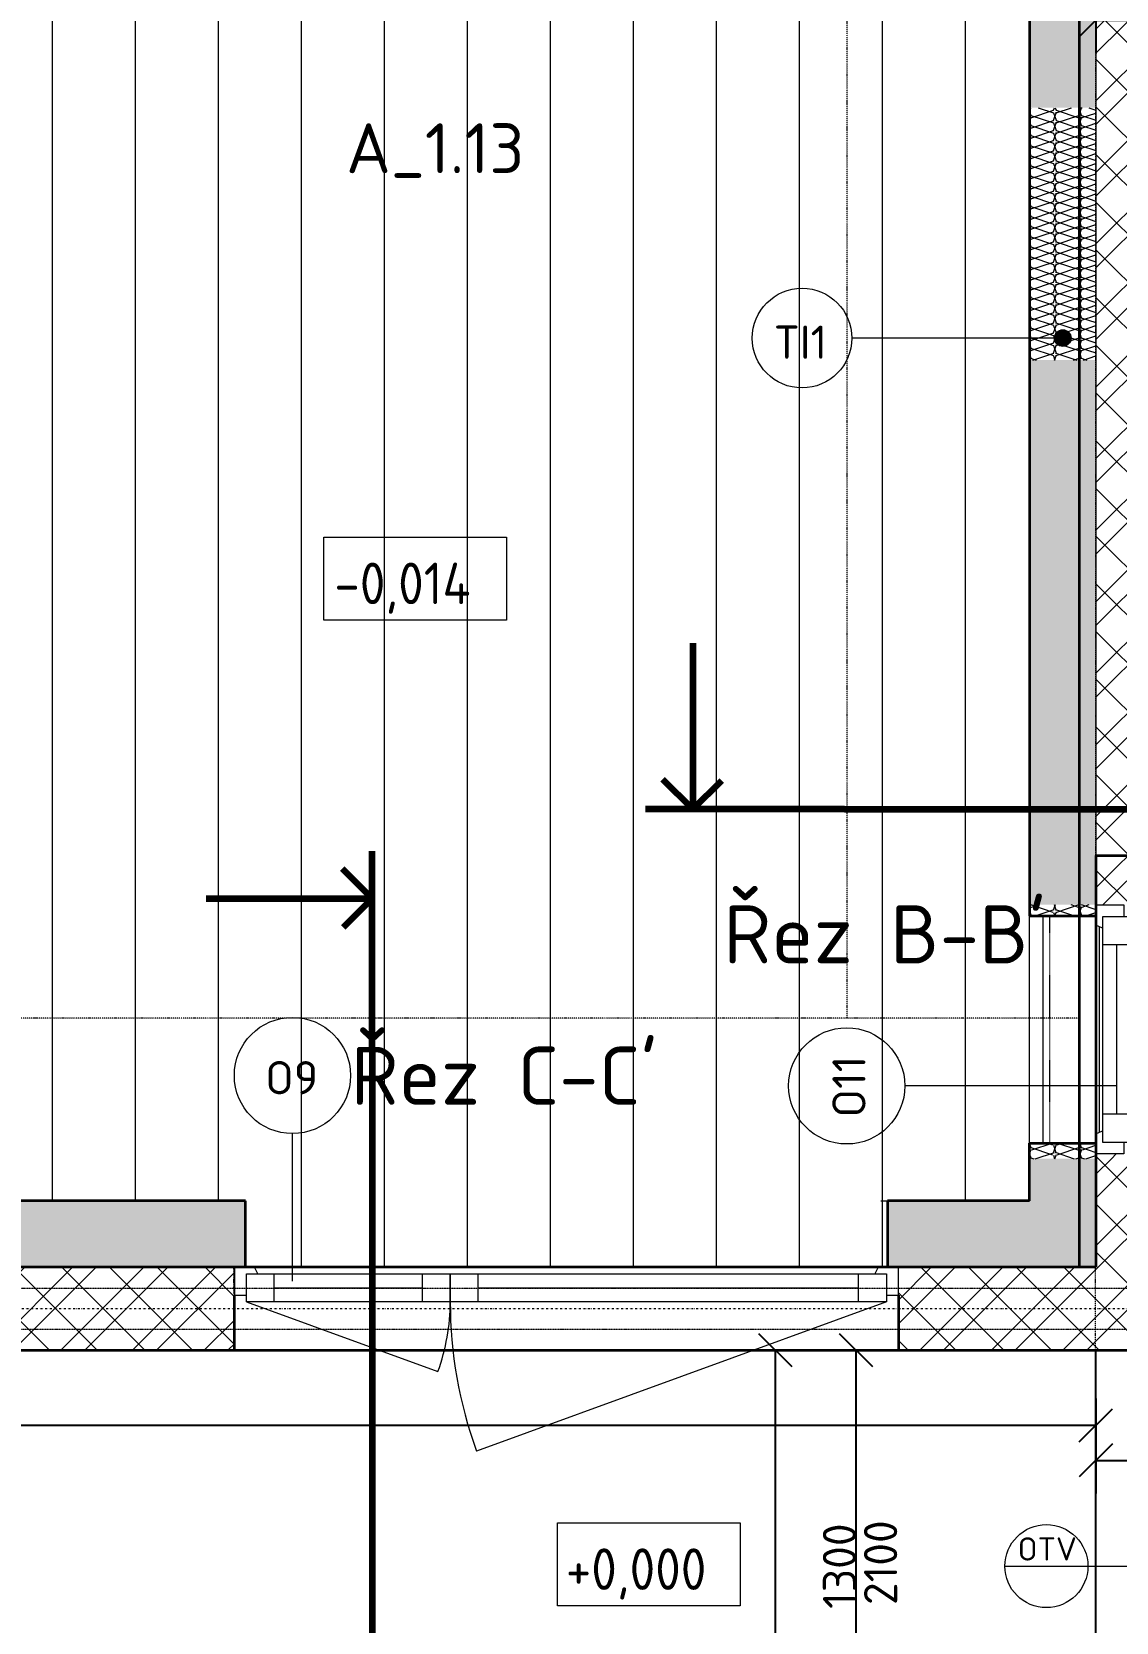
# Model space of a CAD drawing. Extents: x 43000 to 200282, y 3579 to 63943.
# Drawn here: x 50851 to 54116, y 16109 to 20899 of the extents above; entities that cross this region are included whole.
import ezdxf

# ---------------------------------------------------------------- set-up
doc = ezdxf.new("R2010")
doc.units = 0
doc.header["$MEASUREMENT"] = 0
for name, pattern in [('Bodkočiarkovaná 3mm', [5, 3, -1, 0, -1]), ('Bodkočiarkovaná 6mm', [14, 6, -4, 0, -4]), ('ciarkovana 1_5mm', [3, 1.5, -1.5]), ('Nad rovinou rezu _viditeľná hrana_', [6, 3, -1.5, 0, -1.5]), ('Čiarkovaná rez', [11, 7, -2, 0, -2])]:
    doc.linetypes.add(name, pattern=pattern)
doc.layers.get('Defpoints').update_dxf_attribs({"color": 242, "linetype": 'CONTINUOUS'})
for name, color, linetype, lineweight in [('0-1', 7, 'CONTINUOUS', 5), ('Common Edges', 7, 'CONTINUOUS', 18), ('Dimensions', 7, 'CONTINUOUS', 9), ('Door Tags', 7, 'CONTINUOUS', 9), ('Floors', 7, 'CONTINUOUS', 18), ('Frame_Mullion', 7, 'CONTINUOUS', 18), ('Generic Models', 7, 'CONTINUOUS', 9), ('Grids-1', 7, 'Bodkočiarkovaná 6mm', 9), ('Medium Lines', 7, 'CONTINUOUS', 18), ('Room Tags', 7, 'CONTINUOUS', 9), ('Sections', 7, 'CONTINUOUS', 9), ('Sections-1', 7, 'Čiarkovaná rez', 100), ('Sections-2', 7, 'CONTINUOUS', 100), ('Spot Elevations', 7, 'CONTINUOUS', 9), ('Wall Tags', 7, 'CONTINUOUS', 9), ('Walls', 7, 'CONTINUOUS', 18), ('Walls-2', 7, 'CONTINUOUS', 35), ('Walls-3', 7, 'CONTINUOUS', 35), ('Window Tags', 7, 'CONTINUOUS', 9), ('Windows', 7, 'CONTINUOUS', 18)]:
    doc.layers.add(name, color=color, linetype=linetype, lineweight=lineweight)
for name, color, linetype, lineweight, true_color in [('_Hidden Lines_', 7, 'CONTINUOUS', 9, 0xc0c0c0), ('_Hidden Lines_-1', 9, 'ciarkovana 1_5mm', 18, 0x808080), ('Cut Pattern-1', 7, 'CONTINUOUS', 9, 0x787878), ('Cut Pattern-2', 9, 'CONTINUOUS', 9, 0x808080), ('Detail Items-1', 7, 'CONTINUOUS', 9, 0xb7ccd2), ('Floors-1', 7, 'Nad rovinou rezu _viditeľná hrana_', 9, 0x666666), ('Nad rovinou rezu-1', 7, 'Bodkočiarkovaná 3mm', 9, 0xc0c0c0), ('Roofs-1', 7, 'Nad rovinou rezu _viditeľná hrana_', 9, 0x666666), ('Surface Pattern-1', 7, 'CONTINUOUS', 9, 0xc0c0c0), ('Walls-1', 7, 'Nad rovinou rezu _viditeľná hrana_', 9, 0x666666)]:
    doc.layers.add(name, color=color, linetype=linetype, lineweight=lineweight, true_color=true_color)
doc.layers.add('koty', color=7, linetype='CONTINUOUS')
doc.styles.add('ISOCPEUR_1', font='isocpeur.ttf', dxfattribs={"width": 0.9, "height": 100})
doc.styles.add('ISOCPEUR_2', font='isocpeur.ttf', dxfattribs={"height": 100})
doc.styles.add('ISOCPEUR_5', font='isocpeur.ttf', dxfattribs={"height": 150})
doc.styles.add('ISOCPEUR_6', font='isocpeur.ttf', dxfattribs={"height": 125})
doc.styles.add('ISOCPEUR_B', font='', dxfattribs={"height": 175})
doc.styles.add('ISOCPEUR_B_1', font='', dxfattribs={"height": 150})
doc.styles.get('ISOCPEUR_B').set_extended_font_data('ISOCPEUR', bold=True)
doc.styles.get('ISOCPEUR_B_1').set_extended_font_data('ISOCPEUR', bold=True)
doc.dimstyles.new('CS_Priebežná_-_2_0_mm__stavbárska_čiarka_čERVENA', dxfattribs={"dimscale": 304.8, "dimtxt": 99.598118, "dimasz": 0.328084, "dimexe": 0.328084, "dimexo": 0.0625, "dimgap": 0, "dimtad": 1, "dimdec": 0, "dimrnd": 5, "dimzin": 0, "dimdsep": 46, "dimtxsty": 'ISOCPEUR_2', "dimblk1": 'OBLIQUE', "dimblk2": 'OBLIQUE', "dimsah": 1, "dimcen": 0.09, "dimazin": 0, "dimtfac": 1, "dimtdec": 4, "dimtix": 1, "dimtmove": 0, "dimatfit": 3, "dimfxl": 0.328084, "dimfxlon": 1, "dimtvp": 1, "dimtolj": 1, "dimtzin": 0, "dimarcsym": 2})
doc.dimstyles.new('CS_Priebežná_-_2_0_mm__stavbárska_čiarka_čERVENA_1', dxfattribs={"dimscale": 304.8, "dimtxt": 99.598118, "dimasz": 0.328084, "dimexe": 0.328084, "dimexo": 0.0625, "dimgap": 0, "dimtad": 1, "dimdec": 0, "dimrnd": 5, "dimzin": 0, "dimdsep": 46, "dimtxsty": 'ISOCPEUR_2', "dimblk1": 'OBLIQUE', "dimblk2": 'OBLIQUE', "dimsah": 1, "dimcen": 0.09, "dimazin": 0, "dimtfac": 1, "dimtdec": 4, "dimtix": 1, "dimtmove": 2, "dimatfit": 3, "dimfxl": 0.328084, "dimfxlon": 1, "dimtvp": 1, "dimtolj": 1, "dimtzin": 0, "dimarcsym": 2})
pattern_1 = [(45, (55662.63, 12599.48), (-107.763, 107.763), []), (45, (55734.47, 12599.48), (-107.763, 107.763), []), (135, (55662.63, 12599.48), (-71.84205, -71.84205), [])]

# ---------------------------------------------------------------- blocks, each defined once
blk = doc.blocks.new('VOJTEK_2026_STAT_v2_IFC_export_rvt-1-PODLAHA 1NP')
at = {"layer": 'Walls'}
for p, q in [((-4140.9, 4577.8), (-2263, 4577.8)), ((-2203.3, 4327.8), (-4203.3, 4327.8)), ((-1608.3, 3027.8), (-1608.3, 4327.8))]:
    blk.add_line(p, q, dxfattribs=at)
at = {"layer": 'Walls-1'}
for p, q in [((-1608.3, 8632.8), (-1608.3, 8070.4)), ((-1608.3, 8070.4), (-1608.3, 7310.4)), ((-1608.3, 7310.4), (-1608.3, 5670.4)), ((-1608.3, 4922.8), (-1608.3, 4904.9)), ((-1608.3, 4922.8), (-1607.4, 4922.8)), ((-1608.3, 4327.8), (-1608.3, 4904.9)), ((-4203.3, 4577.8), (-5423.3, 4577.8)), ((-4203.3, 4327.8), (-4203.3, 4577.8)), ((-1608.3, 4577.8), (-2202, 4577.8)), ((-1608.3, 4327.8), (-1608.3, 4577.8)), ((-2203.3, 4493.9), (-2203.3, 4327.8)), ((-5423.3, 4327.8), (-4203.3, 4327.8)), ((-2203.3, 4327.8), (-1608.3, 4327.8)), ((-1608.3, 4327.8), (-1607.4, 4327.8))]:
    blk.add_line(p, q, dxfattribs=at)
blk = doc.blocks.new('Okno 1-krídlové - 750_870-6615750-PODLAHA 1NP')
at = {"layer": '_Hidden Lines_'}
blk.add_line((-339, -21), (298.1, 210.9), dxfattribs=at)
blk.add_arc((-339, -21), 678, 360, 20, dxfattribs=at)
at = {"layer": 'Frame_Mullion'}
blk.add_line((314, -125), (-314, -125), dxfattribs=at)
at = {"layer": 'Windows'}
for p, q in [((-375, -41), (-339, -41)), ((-375, -125), (-375, -41)), ((339, -21), (-339, -21)), ((-339, -21), (-339, -41)), ((-339, -41), (-339, -105)), ((-255, -21), (-255, -105)), ((255, -21), (255, -105)), ((339, -41), (339, -21)), ((339, -41), (375, -41)), ((339, -105), (339, -41)), ((375, -41), (375, -125)), ((-255, -63), (255, -63)), ((-314, -125), (-375, -125)), ((-339, -105), (-305, -105)), ((-305, -105), (-314, -125)), ((-305, -105), (305, -105)), ((305, -105), (339, -105)), ((314, -125), (305, -105)), ((375, -125), (314, -125))]:
    blk.add_line(p, q, dxfattribs=at)
blk = doc.blocks.new('Okno 2-krídlové - 2000x2400-6322767-PODLAHA 1NP')
at = {"layer": '_Hidden Lines_'}
for p, q in [((-964, 21), (-387, -189)), ((964, 21), (-270.8, -428.4))]:
    blk.add_line(p, q, dxfattribs=at)
for centre, radius, start, end in [((-964, 21), 614, 340, 0), ((964, 21), 1314, 180, 200)]:
    blk.add_arc(centre, radius, start, end, dxfattribs=at)
at = {"layer": 'Frame_Mullion'}
for p, q in [((-939, 125), (-1000, 125)), ((-1000, 125), (-1000, 41)), ((-964, 41), (-964, 105)), ((-964, 105), (-929, 105)), ((-929, 105), (-939, 125)), ((939, 125), (-939, 125)), ((939, 125), (929, 105)), ((929, 105), (964, 105)), ((1000, 125), (939, 125)), ((964, 105), (964, 41)), ((1000, 41), (1000, 125)), ((-1000, 41), (-964, 41)), ((964, 41), (1000, 41))]:
    blk.add_line(p, q, dxfattribs=at)
at = {"layer": 'Windows'}
for p, q in [((-929, 105), (-350, 105)), ((-880, 21), (-880, 105)), ((-434, 21), (-434, 105)), ((-350, 105), (-350, 21)), ((-350, 105), (929, 105)), ((-350, 21), (-350, 105)), ((-266, 21), (-266, 105)), ((880, 21), (880, 105)), ((-880, 63), (-434, 63)), ((-266, 63), (880, 63)), ((-964, 21), (-964, 41)), ((-350, 21), (-964, 21)), ((964, 21), (-350, 21)), ((964, 41), (964, 21))]:
    blk.add_line(p, q, dxfattribs=at)
blk = doc.blocks.new('Door-Opening - 1300 x 2100-6599965-PODLAHA 1NP')
at = {"layer": 'Detail Items-1'}
for p, q in [((641.8, 125), (-658.2, 125)), ((-658.2, -125), (641.8, -125))]:
    blk.add_line(p, q, dxfattribs=at)
at = {"layer": 'Medium Lines'}
for p, q in [((-658.2, 125), (-658.2, -125)), ((641.8, -125), (641.8, 125))]:
    blk.add_line(p, q, dxfattribs=at)
blk = doc.blocks.new('CS_Nosnik obdlznikovy1 - 125x125-6510460-PODLAHA 1NP')
at = {"layer": 'Nad rovinou rezu-1'}
for p, q in [((-875, 62.5), (7138.5, 62.5)), ((7138.5, -62.5), (-875, -62.5))]:
    blk.add_line(p, q, dxfattribs=at)
blk = doc.blocks.new('FP_1-PODLAHA 1NP')
at = {"layer": 'Surface Pattern-1'}
for p, q in [((-4000.3, 4577.9), (-4000.3, 4727.9)), ((-3750.3, 4577.9), (-3750.3, 4727.9)), ((-3500.3, 4577.9), (-3500.3, 4727.9)), ((-3250.3, 4577.9), (-3250.3, 4727.9)), ((-3000.3, 4577.9), (-3000.3, 4727.9)), ((-2750.3, 4577.9), (-2750.3, 4727.9)), ((-2500.3, 4577.9), (-2500.3, 4727.9)), ((-2250.3, 4577.9), (-2250.3, 4727.9))]:
    blk.add_line(p, q, dxfattribs=at)
blk = doc.blocks.new('FP_2-PODLAHA 1NP')
at = {"layer": 'Surface Pattern-1'}
for p, q in [((-4750, 4777.9), (-4750, 11082.6)), ((-4500, 4777.9), (-4500, 11082.6)), ((-4250, 4777.9), (-4250, 11082.6)), ((-4000, 4728), (-4000, 11082.6)), ((-3750, 4728), (-3750, 11082.6)), ((-3500, 4728), (-3500, 11082.6)), ((-3250, 4728), (-3250, 11082.6)), ((-3000, 4728), (-3000, 11082.6)), ((-2750, 4728), (-2750, 11082.6)), ((-2500, 4728), (-2500, 11082.6)), ((-2250, 4728), (-2250, 11082.6)), ((-2000, 4777.9), (-2000, 11082.6))]:
    blk.add_line(p, q, dxfattribs=at)
blk = doc.blocks.new('Parapet-vonkajsi - Parapet-vonkajsi-6615986-PODLAHA 1NP')
at = {"layer": '_Hidden Lines_-1'}
blk.add_line((-342, -150), (342, -150), dxfattribs=at)
at = {"layer": 'Generic Models'}
for p, q in [((-309.5, 0), (309.5, 0)), ((314, -10), (-314, -10)), ((-314, -10), (314, -10)), ((-342, -170), (342, -170))]:
    blk.add_line(p, q, dxfattribs=at)
blk = doc.blocks.new('Section - Názov pohladu vlavo-25017-PODLAHA 1NP')
at = {"layer": 'Sections-2'}
for p, q in [((0, 0), (-12, 0)), ((-9.143, 0), (-10.939, -1.797)), ((-9.143, 0), (-7.399, -1.744)), ((-9.143, -10), (-9.143, 0))]:
    blk.add_line(p, q, dxfattribs=at)
blk = doc.blocks.new('Spot Elevations - Vyskova kota v podoryse-6586667-PODLAHA 1NP')
at = {"layer": 'Spot Elevations'}
for p, q in [((-5.5, 0), (-5.5, 5)), ((-5.5, 5), (5.5, 5)), ((5.5, 5), (5.5, 0)), ((5.5, 0), (-5.5, 0))]:
    blk.add_line(p, q, dxfattribs=at)
blk = doc.blocks.new('Popis okna1 - Popis okna-4947703-PODLAHA 1NP')
at = {"layer": 'Window Tags'}
blk.add_circle((0, 0), 3.5, dxfattribs=at)
blk = doc.blocks.new('_Oblique')
at = {"layer": 'koty', "color": 0, "lineweight": -2}
blk.add_line((-0.5, -0.5), (0.5, 0.5), dxfattribs=at)
blk = doc.blocks.new('*D369')
at = {"layer": 'Defpoints', "color": 0, "transparency": 16777216}
for p in [(46619.8, 16801.6), (54055.2, 16801.6), (54055.2, 16701.6)]:
    blk.add_point(p, dxfattribs=at)
at = {"layer": 'Dimensions', "color": 0, "lineweight": -2, "transparency": 16777216}
for p, q in [((46619.8, 16782.5), (46619.8, 16601.6)), ((54055.2, 16782.5), (54055.2, 16601.6)), ((46619.8, 16701.6), (54055.2, 16701.6))]:
    blk.add_line(p, q, dxfattribs=at)
at = {"layer": 'Dimensions', "color": 0, "lineweight": -2, "transparency": 16777216, "xscale": 100, "yscale": 100, "zscale": 100, "rotation": 180}
blk.add_blockref('_Oblique', (46619.8, 16701.6), dxfattribs=at)
at = {"layer": 'Dimensions', "color": 0, "lineweight": -2, "transparency": 16777216, "xscale": 100, "yscale": 100, "zscale": 100}
blk.add_blockref('_Oblique', (54055.2, 16701.6), dxfattribs=at)
at = {"layer": 'Dimensions', "color": 0, "transparency": 16777216, "insert": (50337.5, 16751.6), "char_height": 100, "width": 351.658, "attachment_point": 5, "style": 'ISOCPEUR_2'}
blk.add_mtext('\\A1;7435', dxfattribs=at)
blk = doc.blocks.new('*D370')
at = {"layer": 'Defpoints', "color": 0, "transparency": 16777216}
for p in [(54055.2, 16801.6), (54305.2, 16801.6), (54305.2, 16595.9)]:
    blk.add_point(p, dxfattribs=at)
at = {"layer": 'Dimensions', "color": 0, "lineweight": -2, "transparency": 16777216}
for p, q in [((54055.2, 16782.5), (54055.2, 16495.9)), ((54305.2, 16782.5), (54305.2, 16495.9)), ((54055.2, 16595.9), (54305.2, 16595.9))]:
    blk.add_line(p, q, dxfattribs=at)
at = {"layer": 'Dimensions', "color": 0, "lineweight": -2, "transparency": 16777216, "xscale": 100, "yscale": 100, "zscale": 100, "rotation": 180}
blk.add_blockref('_Oblique', (54055.2, 16595.9), dxfattribs=at)
at = {"layer": 'Dimensions', "color": 0, "lineweight": -2, "transparency": 16777216, "xscale": 100, "yscale": 100, "zscale": 100}
blk.add_blockref('_Oblique', (54305.2, 16595.9), dxfattribs=at)
at = {"layer": 'Dimensions', "color": 0, "transparency": 16777216, "insert": (54372.7, 16662.6), "char_height": 100, "width": 255.124, "attachment_point": 1, "line_spacing_factor": 1.149209, "style": 'ISOCPEUR_2'}
blk.add_mtext('\\A1;250', dxfattribs=at)
blk = doc.blocks.new('*D372')
at = {"layer": 'Defpoints', "color": 0, "transparency": 16777216}
for p in [(52990, 16927.4), (53090, 16927.4), (52990, 10979.2)]:
    blk.add_point(p, dxfattribs=at)
at = {"layer": 'Dimensions', "color": 0, "lineweight": -2, "transparency": 16777216}
for p, q in [((53009, 16927.4), (53190, 16927.4)), ((53090, 10979.2), (53090, 16927.4)), ((53009, 10979.2), (53190, 10979.2))]:
    blk.add_line(p, q, dxfattribs=at)
at = {"layer": 'Dimensions', "color": 0, "lineweight": -2, "transparency": 16777216, "xscale": 100, "yscale": 100, "zscale": 100}
for p, rotation in [((53090, 16927.4), 90), ((53090, 10979.2), 270)]:
    blk.add_blockref('_Oblique', p, dxfattribs=dict(at, rotation=rotation))
at = {"layer": 'Dimensions', "color": 0, "transparency": 16777216, "insert": (53040, 13953.3), "char_height": 100, "width": 340.166, "attachment_point": 5, "rotation": 90, "style": 'ISOCPEUR_2'}
blk.add_mtext('\\A1;5950', dxfattribs=at)
blk = doc.blocks.new('*D375')
at = {"layer": 'Defpoints', "color": 0, "transparency": 16777216}
for p in [(53232.9, 16927.4), (53332.9, 16927.4), (53432.9, 15627.4)]:
    blk.add_point(p, dxfattribs=at)
at = {"layer": 'Dimensions', "color": 0, "lineweight": -2, "transparency": 16777216}
for p, q in [((53252, 16927.4), (53432.9, 16927.4)), ((53332.9, 15627.4), (53332.9, 16927.4)), ((53413.9, 15627.4), (53232.9, 15627.4))]:
    blk.add_line(p, q, dxfattribs=at)
at = {"layer": 'Dimensions', "color": 0, "lineweight": -2, "transparency": 16777216, "xscale": 100, "yscale": 100, "zscale": 100}
for p, rotation in [((53332.9, 16927.4), 90), ((53332.9, 15627.4), 270)]:
    blk.add_blockref('_Oblique', p, dxfattribs=dict(at, rotation=rotation))
at = {"layer": 'Dimensions', "color": 0, "transparency": 16777216, "insert": (53282.9, 16277.4), "char_height": 100, "width": 314.883, "attachment_point": 5, "rotation": 90, "style": 'ISOCPEUR_2'}
blk.add_mtext('\\A1;1300', dxfattribs=at)
blk = doc.blocks.new('Popis dveri - variabilné - 700-6628186-PODLAHA 1NP')
at = {"layer": 'Door Tags'}
for p, q in [((0, -15.5), (0, 2.5)), ((0, -20.5), (0, -15.5))]:
    blk.add_line(p, q, dxfattribs=at)
blk.add_circle((0, -18), 2.5, dxfattribs=at)
blk = doc.blocks.new('*D455')
at = {"layer": 'Defpoints', "color": 0, "transparency": 16777216}
for p in [(54055.2, 21141.5), (54305.2, 21141.5), (54305.2, 20933.4)]:
    blk.add_point(p, dxfattribs=at)
at = {"layer": 'Dimensions', "color": 0, "lineweight": -2, "transparency": 16777216}
for p, q in [((54055.2, 21122.5), (54055.2, 20833.4)), ((54305.2, 21122.5), (54305.2, 20833.4)), ((54055.2, 20933.4), (54305.2, 20933.4))]:
    blk.add_line(p, q, dxfattribs=at)
at = {"layer": 'Dimensions', "color": 0, "lineweight": -2, "transparency": 16777216, "xscale": 100, "yscale": 100, "zscale": 100, "rotation": 180}
blk.add_blockref('_Oblique', (54055.2, 20933.4), dxfattribs=at)
at = {"layer": 'Dimensions', "color": 0, "lineweight": -2, "transparency": 16777216, "xscale": 100, "yscale": 100, "zscale": 100}
blk.add_blockref('_Oblique', (54305.2, 20933.4), dxfattribs=at)
at = {"layer": 'Dimensions', "color": 0, "transparency": 16777216, "insert": (54372.7, 21000), "char_height": 100, "width": 255.124, "attachment_point": 1, "line_spacing_factor": 1.149209, "style": 'ISOCPEUR_2'}
blk.add_mtext('\\A1;250', dxfattribs=at)
blk = doc.blocks.new('Kota obkladu - _Výška obkladu_ _Odsadenie od podlahy_-6606007-PODLAHA 1NP')
at = {"layer": 'Wall Tags'}
blk.add_circle((0, 0), 3, dxfattribs=at)

msp = doc.modelspace()

# ---------------------------------------------------------------- hatches: boundary and pattern name
at = {"layer": 'Cut Pattern-1'}
h = msp.add_hatch(dxfattribs=at)
h.set_pattern_fill('FP_1', color=256, style=0, pattern_type=2)
h.set_pattern_definition(pattern_1)
h.paths.add_polyline_path([(54147.1, 17177.4), (54305.2, 17177.4), (54305.2, 17504.4), (54055.2, 17504.4), (54055.2, 17177.4)])
h.paths.add_polyline_path([(54055.2, 18269.8), (54305.2, 18269.8), (54305.2, 19909.9), (54055.2, 19909.9), (54055.2, 18309)])
h.paths.add_polyline_path([(54305.2, 20669.9), (54305.2, 21231), (54055.2, 21231), (54055.2, 20669.9), (54304.3, 20669.9)])
h.paths.add_polyline_path([(54147.1, 23231), (54305.2, 23231), (54305.2, 23232.1), (54055.2, 23232.1), (54055.2, 23231), (54139.2, 23231)])
h = msp.add_hatch(dxfattribs=at)
h.set_pattern_fill('FP_1', color=256, style=0, pattern_type=2)
h.set_pattern_definition(pattern_1)
h.paths.add_polyline_path([(54305.2, 19909.9), (54305.2, 20669.9), (54055.2, 20669.9), (54055.2, 19909.9)])
h = msp.add_hatch(dxfattribs=at)
h.set_pattern_fill('FP_1', color=256, style=0, pattern_type=2)
h.set_pattern_definition(pattern_1)
h.paths.add_polyline_path([(54305.2, 17504.4), (54305.2, 17518.8), (54055.2, 17518.8), (54055.2, 17504.4), (54147.1, 17504.4)])
h.paths.add_polyline_path([(54305.2, 18268.8), (54305.2, 18269.8), (54055.2, 18269.8), (54055.2, 18268.8), (54147.1, 18268.8)])
h = msp.add_hatch(dxfattribs=at)
h.set_pattern_fill('FP_1', color=256, style=0, pattern_type=2)
h.set_pattern_definition(pattern_1)
h.paths.add_polyline_path([(50239.3, 16927.4), (51460.7, 16927.4), (51460.7, 17177.4), (48619.8, 17177.4), (48619.8, 16927.4), (49839.3, 16927.4), (49839.3, 17177.2), (50239.3, 17177.2), (50239.3, 17034.9)])
h.paths.add_polyline_path([(53460.7, 16927.4), (54305.2, 16927.4), (54305.2, 17177.4), (53460.7, 17177.4), (53460.7, 17093.4)])
at = {"layer": 'Cut Pattern-2'}
h = msp.add_hatch(dxfattribs=at)
h.set_pattern_fill('FP_7', color=256, angle=-18.43, style=0, pattern_type=2)
h.set_pattern_definition([(71.57, (53859.024, 20425.924), (-0.002317, 30.482143), [2.012, -214.854, 24.079, 0]), (288.43, (53859.024, 20433.543), (0.002317, 30.482143), [2.012, -214.854, 23.736, 0]), (18.43, (53859.024, 20425.924), (-76.2062, -15.234648), [72.276, -168.669]), (341.57, (53859.024, 20433.543), (76.2062, -15.234648), [72.276, -168.669])])
h.paths.add_polyline_path([(53958.8, 17177.4), (54055.2, 17177.4), (54055.2, 17504.4), (53855.2, 17504.4), (53855.2, 17177.4)])
h.paths.add_polyline_path([(53855.2, 18269.8), (54055.2, 18269.8), (54055.2, 19909.9), (53855.2, 19909.9), (53855.2, 19201)])
h.paths.add_polyline_path([(54055.2, 20669.9), (54055.2, 21264), (53855.2, 21264), (53855.2, 20669.9), (54054.3, 20669.9)])
h.paths.add_polyline_path([(53958.8, 23198), (54055.2, 23198), (54055.2, 23682.1), (53855.2, 23682.1), (53855.2, 23198)])
h = msp.add_hatch(dxfattribs=at)
h.set_pattern_fill('FP_8', color=256, angle=-108.43, style=0, pattern_type=2)
h.set_pattern_definition([(71.57, (53859.024, 20425.924), (-0.00232, 30.48214), [2.012, -214.854, 24.079, 0]), (288.43, (53859.024, 20433.543), (0.00232, 30.48214), [2.012, -214.854, 23.736, 0]), (18.43, (53859.024, 20425.924), (-76.2062, -15.23465), [72.276, -168.669]), (341.57, (53859.024, 20433.543), (76.2062, -15.23465), [72.276, -168.669])])
h.paths.add_polyline_path([(53855.2, 19909.9), (54055.2, 19909.9), (54055.2, 20669.9), (53855.2, 20669.9), (53855.2, 20390.2)])
h = msp.add_hatch(dxfattribs=at)
h.set_pattern_fill('FP_9', color=256, angle=-18.43, style=0, pattern_type=2)
h.set_pattern_definition([(71.57, (53859.024, 20425.924), (-0.002317, 30.482143), [2.012, -214.854, 24.079, 0]), (288.43, (53859.024, 20433.543), (0.002317, 30.482143), [2.012, -214.854, 23.736, 0]), (18.43, (53859.024, 20425.924), (-76.2062, -15.234648), [72.276, -168.669]), (341.57, (53859.024, 20433.543), (76.2062, -15.234648), [72.276, -168.669])])
h.paths.add_polyline_path([(53855.2, 17504.4), (54055.2, 17504.4), (54055.2, 17551.8), (53855.2, 17551.8), (53855.2, 17518.8)])
h.paths.add_polyline_path([(54055.2, 18235.8), (54055.2, 18269.8), (53855.2, 18269.8), (53855.2, 18235.8), (53958.8, 18235.8)])
h = msp.add_hatch(dxfattribs=at)
h.set_pattern_fill('FP_10', color=256, angle=-18.43, style=0, pattern_type=2)
h.set_pattern_definition([(341.57, (50108.685, 17373.599), (30.482143, 0.002317), [2.012, -214.854, 24.079, 0]), (198.43, (50116.305, 17373.599), (30.482143, -0.002317), [2.012, -214.854, 23.736, 0]), (288.43, (50108.685, 17373.599), (-15.234648, 76.2062), [72.276, -168.669]), (251.57, (50116.305, 17373.599), (-15.234648, -76.2062), [72.276, -168.669])])
h.paths.add_polyline_path([(53427.7, 17177.4), (53855.2, 17177.4), (53855.2, 17377.4), (53427.7, 17377.4)])
h.paths.add_polyline_path([(46652.8, 17177.4), (46652.8, 17377.4), (46369.8, 17377.4), (46369.8, 17177.4), (46619.8, 17177.4)])
h.paths.add_polyline_path([(48586.8, 17177.4), (51493.7, 17177.4), (51493.7, 17377.4), (48586.8, 17377.4)])
at = {"layer": 'Wall Tags'}
h = msp.add_hatch(color=256, dxfattribs=at)
edge = h.paths.add_edge_path()
edge.add_arc((53955.2, 19976), 25, 0, 360)

# ---------------------------------------------------------------- linework, layer by layer
at = {"layer": 'Common Edges'}
for p, q in [((54055.2, 21231), (54055.2, 18268.8)), ((54055.2, 17518.8), (54055.2, 17177.4)), ((51460.7, 17177.4), (48619.8, 17177.4)), ((54055.2, 17177.4), (53460.7, 17177.4))]:
    msp.add_line(p, q, dxfattribs=at)
at = {"layer": 'Floors-1'}
msp.add_line((54055.2, 10979.2), (54055.2, 16927.4), dxfattribs=at)
at = {"layer": 'Grids-1'}
msp.add_line((65744.3, 17052.4), (43565.6, 17052.4), dxfattribs=at)
at = {"layer": 'Roofs-1'}
for p, q in [((53306.2, 17927.4), (53306.2, 24229.2)), ((54005.2, 17927.4), (45569.8, 17927.4))]:
    msp.add_line(p, q, dxfattribs=at)
at = {"layer": 'Sections-2'}
for p, q in [((53298.4, 18556.9), (55319.7, 18556.9)), ((51875.9, 17831.1), (51875.9, 15888.8))]:
    msp.add_line(p, q, dxfattribs=at)
at = {"layer": 'Wall Tags'}
msp.add_line((53955.2, 19976), (53320.2, 19976), dxfattribs=at)
msp.add_circle((53955.2, 19976), 25, dxfattribs=at)
at = {"layer": 'Walls'}
for p, q in [((53855.2, 17551.8), (53855.2, 18235.8)), ((53407.6, 17377.4), (53427.7, 17377.4)), ((51521.7, 17177.4), (53399.7, 17177.4))]:
    msp.add_line(p, q, dxfattribs=at)
at = {"layer": 'Walls-2'}
for p, q in [((54005.2, 23482.1), (54005.2, 17177.4)), ((54055.2, 18418.2), (54305.2, 18418.2)), ((54055.2, 18418.2), (54055.2, 17177.4)), ((54055.2, 18418.2), (54305.2, 18418.2)), ((54055.2, 17177.4), (46494.8, 17177.4)), ((48619.8, 16927.4), (53460.7, 16927.4)), ((53460.7, 16927.4), (54305.2, 16927.4))]:
    msp.add_line(p, q, dxfattribs=at)
at = {"layer": 'Walls-3'}
for p, q in [((53855.2, 21264), (53855.2, 18235.8)), ((53855.2, 18235.8), (54055.2, 18235.8)), ((53855.2, 17377.4), (53855.2, 17551.8)), ((53855.2, 17551.8), (54055.2, 17551.8)), ((51493.7, 17377.4), (50110.2, 17377.4)), ((51493.7, 17177.4), (51493.7, 17377.4)), ((53855.2, 17377.4), (53427.7, 17377.4)), ((53427.7, 17377.4), (53427.7, 17177.4)), ((51460.7, 16927.4), (51460.7, 17093.4)), ((53460.7, 17093.4), (53460.7, 16927.4)), ((50239.3, 16927.4), (51460.7, 16927.4)), ((53460.7, 16927.4), (54055.2, 16927.4))]:
    msp.add_line(p, q, dxfattribs=at)
at = {"layer": 'Window Tags'}
for p, q in [((54114.9, 17723.9), (53479.9, 17723.9)), ((51635.6, 17135.7), (51635.6, 17580.1))]:
    msp.add_line(p, q, dxfattribs=at)

# ---------------------------------------------------------------- block references
at = {"layer": '0-1'}
msp.add_blockref('VOJTEK_2026_STAT_v2_IFC_export_rvt-1-PODLAHA 1NP', (55662.6, 12599.5), dxfattribs=at)
at = {"layer": 'Door Tags', "xscale": 49.99999999999998, "yscale": 49.99999999999998, "zscale": 49.99999999999998, "rotation": 270}
msp.add_blockref('Popis dveri - variabilné - 700-6628186-PODLAHA 1NP', (54806.1, 16277.4), dxfattribs=at)
at = {"layer": 'Floors'}
for name in ['FP_2-PODLAHA 1NP', 'FP_1-PODLAHA 1NP']:
    msp.add_blockref(name, (55662.6, 12599.5), dxfattribs=at)
at = {"layer": 'Generic Models', "rotation": 269.9999999999997}
msp.add_blockref('Parapet-vonkajsi - Parapet-vonkajsi-6615986-PODLAHA 1NP', (54065.2, 17893.8), dxfattribs=at)
at = {"layer": 'Medium Lines', "rotation": 269.9999999999999}
msp.add_blockref('Door-Opening - 1300 x 2100-6599965-PODLAHA 1NP', (54180.2, 16269.2), dxfattribs=at)
at = {"layer": 'Nad rovinou rezu-1'}
msp.add_blockref('CS_Nosnik obdlznikovy1 - 125x125-6510460-PODLAHA 1NP', (47044.8, 17052.4), dxfattribs=at)
at = {"layer": 'Sections-1', "extrusion": (0, 0, -1), "xscale": 49.99999999999998, "yscale": 49.99999999999998, "zscale": 49.99999999999998, "rotation": 180}
msp.add_blockref('Section - Názov pohladu vlavo-25017-PODLAHA 1NP', (-53298.4, 18556.9), dxfattribs=at)
at = {"layer": 'Sections-1', "xscale": 49.99999999999998, "yscale": 49.99999999999998, "zscale": 49.99999999999998, "rotation": 269.9999999999995}
msp.add_blockref('Section - Názov pohladu vlavo-25017-PODLAHA 1NP', (51875.9, 17831.1), dxfattribs=at)
at = {"layer": 'Spot Elevations', "xscale": 49.99999999999998, "yscale": 49.99999999999998, "zscale": 49.99999999999998}
for p in [(52005.2, 19126.5), (52708.5, 16157.6)]:
    msp.add_blockref('Spot Elevations - Vyskova kota v podoryse-6586667-PODLAHA 1NP', p, dxfattribs=at)
at = {"layer": 'Wall Tags', "xscale": 49.99999999999998, "yscale": 49.99999999999998, "zscale": 49.99999999999998}
msp.add_blockref('Kota obkladu - _Výška obkladu_ _Odsadenie od podlahy_-6606007-PODLAHA 1NP', (53170.2, 19976), dxfattribs=at)
at = {"layer": 'Window Tags', "xscale": 49.99999999999998, "yscale": 49.99999999999998, "zscale": 49.99999999999998}
msp.add_blockref('Popis okna1 - Popis okna-4947703-PODLAHA 1NP', (51635.6, 17755.1), dxfattribs=at)
at = {"layer": 'Window Tags', "xscale": 49.99999999999998, "yscale": 49.99999999999998, "zscale": 49.99999999999998, "rotation": 89.99999999999982}
msp.add_blockref('Popis okna1 - Popis okna-4947703-PODLAHA 1NP', (53304.9, 17723.9), dxfattribs=at)
at = {"layer": 'Windows', "rotation": 269.9999999999999}
msp.add_blockref('Okno 1-krídlové - 750_870-6615750-PODLAHA 1NP', (54180.2, 17893.8), dxfattribs=at)
at = {"layer": 'Windows'}
msp.add_blockref('Okno 2-krídlové - 2000x2400-6322767-PODLAHA 1NP', (52460.7, 17052.4), dxfattribs=at)

# ---------------------------------------------------------------- texts
at = {"layer": 'Door Tags', "insert": (53356.8, 16160.2), "char_height": 100, "width": 292.215, "attachment_point": 1, "rotation": 90, "style": 'ISOCPEUR_6'}
msp.add_mtext('2100', dxfattribs=at)
at = {"layer": 'Door Tags', "insert": (53819.5, 16364.2), "char_height": 70, "width": 212.447, "attachment_point": 1, "style": 'ISOCPEUR_5'}
msp.add_mtext('OTV', dxfattribs=at)
at = {"layer": 'Room Tags', "insert": (51797, 20622.9), "char_height": 150, "width": 697.468, "attachment_point": 1, "style": 'ISOCPEUR_B_1'}
msp.add_mtext('A_1.13', dxfattribs=at)
at = {"layer": 'Sections', "char_height": 175, "attachment_point": 1, "style": 'ISOCPEUR_B'}
for s, insert, width in [("Řez B-B'", (52933.3, 18268), 1198.523), ("Řez C-C'", (51810.8, 17842.1), 1150.422)]:
    msp.add_mtext(s, dxfattribs=dict(at, insert=insert, width=width))
at = {"layer": 'Spot Elevations', "char_height": 125, "attachment_point": 1, "line_spacing_factor": 1.149209, "style": 'ISOCPEUR_1'}
for s, insert, width in [('-0,014', (51761.8, 19299.8), 560.203), ('+0,000', (52458.8, 16330.9), 575.141)]:
    msp.add_mtext(s, dxfattribs=dict(at, insert=insert, width=width))
at = {"layer": 'Wall Tags', "insert": (53084.9, 20013.8), "char_height": 100, "width": 196.413, "attachment_point": 1, "style": 'ISOCPEUR_2'}
msp.add_mtext('TI1', dxfattribs=at)
at = {"layer": 'Window Tags', "insert": (51553.4, 17798.5), "char_height": 100, "width": 188.397, "attachment_point": 1, "style": 'ISOCPEUR_2'}
msp.add_mtext('O9', dxfattribs=at)
at = {"layer": 'Window Tags', "insert": (53261.5, 17628.5), "char_height": 100, "width": 220.464, "attachment_point": 1, "rotation": 90, "style": 'ISOCPEUR_2'}
msp.add_mtext('O11', dxfattribs=at)

# ---------------------------------------------------------------- dimensions: what is measured, and where the dimension line sits
at = {"layer": 'Dimensions'}
for base, p1, p2, picture, middle in [((54305.2, 20933.4), (54055.2, 21141.5), (54305.2, 21141.5), '*D455', (54500.2, 20933.4)), ((54305.2, 16595.9), (54055.2, 16801.6), (54305.2, 16801.6), '*D370', (54500.2, 16595.9))]:
    dim = msp.add_linear_dim(base=base, p1=p1, p2=p2, dimstyle='CS_Priebežná_-_2_0_mm__stavbárska_čiarka_čERVENA_1', override={"dimpost": '<>', "dimfxl": 250}, dxfattribs=at)
    dim.commit()
    dim.dimension.update_dxf_attribs({"geometry": picture, "text_midpoint": middle, "dimtype": 160})
for base, p1, p2, override, picture, middle in [((53090, 16927.4), (52990, 10979.2), (52990, 16927.4), {"dimpost": '<>', "dimfxl": 5948.232511}, '*D372', (53040, 13953.3)), ((53332.9, 16927.4), (53432.9, 15627.4), (53232.9, 16927.4), {"dimpost": '<>', "dimfxl": 1315.294644}, '*D375', (53282.9, 16277.4))]:
    dim = msp.add_linear_dim(base=base, p1=p1, p2=p2, angle=90, dimstyle='CS_Priebežná_-_2_0_mm__stavbárska_čiarka_čERVENA', override=override, dxfattribs=at)
    dim.commit()
    dim.dimension.update_dxf_attribs({"geometry": picture, "text_midpoint": middle})
dim = msp.add_linear_dim(base=(54055.2, 16701.6), p1=(46619.8, 16801.6), p2=(54055.2, 16801.6), dimstyle='CS_Priebežná_-_2_0_mm__stavbárska_čiarka_čERVENA', override={"dimpost": '<>', "dimfxl": 7435.439042}, dxfattribs=at)
dim.commit()
dim.dimension.update_dxf_attribs({"geometry": '*D369', "text_midpoint": (50337.5, 16751.6)})

doc.saveas('drawing.dxf')
